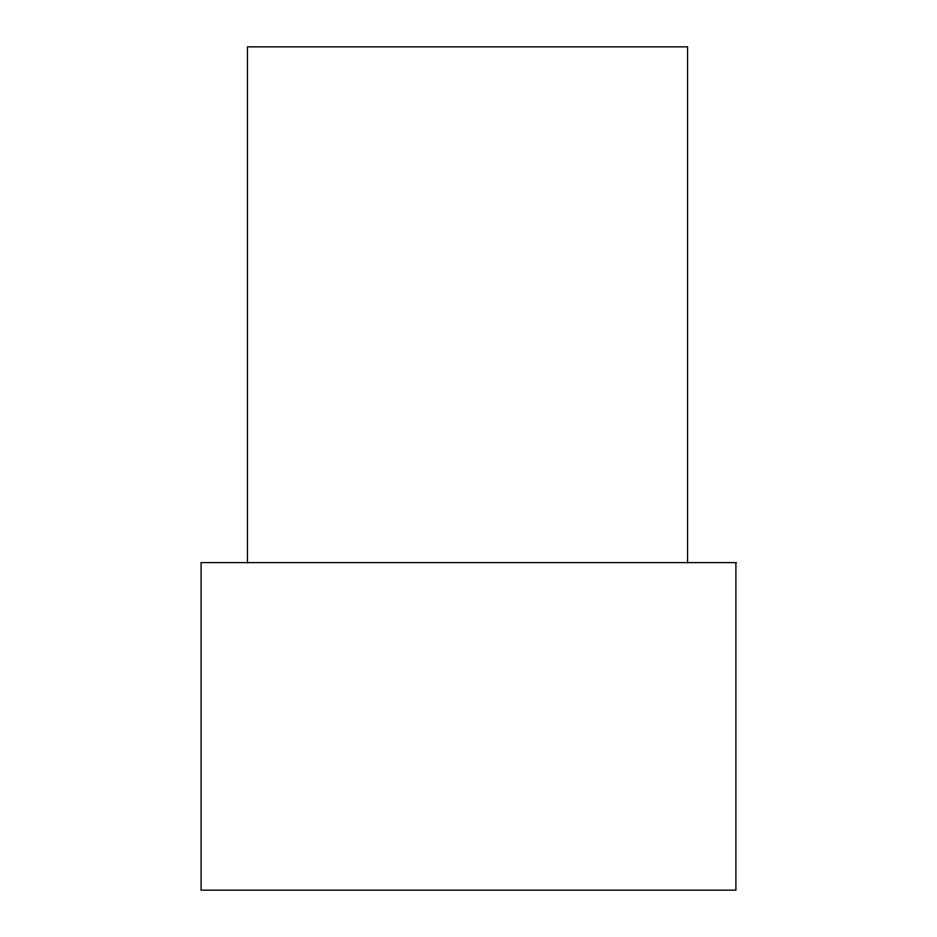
<?xml version="1.0" encoding="UTF-8"?>
<svg xmlns="http://www.w3.org/2000/svg" width="937" height="937" viewBox="0 0 937 937"><rect width="100%" height="100%" fill="white"/><g stroke="black" fill="none" stroke-linecap="round" stroke-linejoin="round"><path stroke-width="1.41" d="M687.582 562.598L687.582 46.85L247.462 46.85L247.462 562.598M735.908 562.598L201.092 562.598L201.092 890.15L735.908 890.15L735.908 562.598"/></g></svg>
